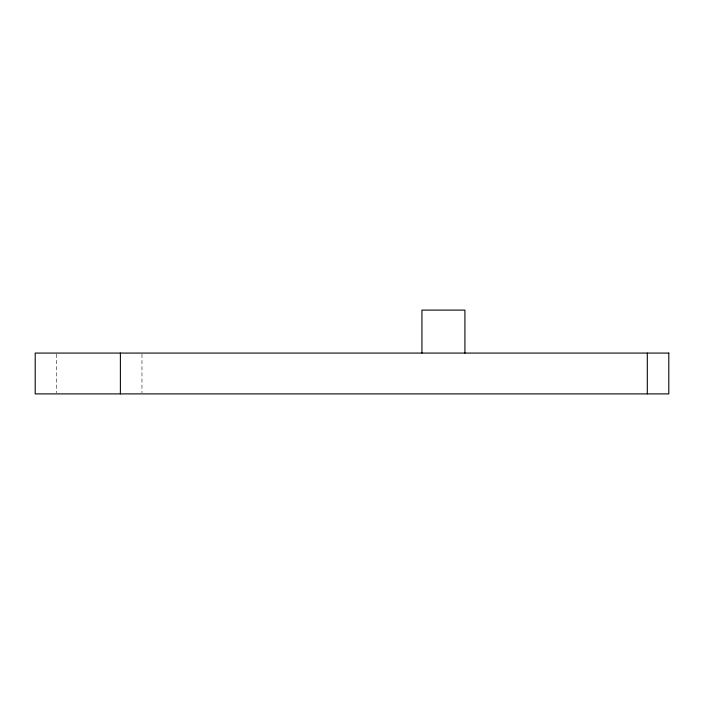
<?xml version="1.0" encoding="UTF-8"?>
<svg xmlns="http://www.w3.org/2000/svg" width="704" height="704" viewBox="0 0 704 704"><rect width="100%" height="100%" fill="white"/><g stroke="black" fill="none" stroke-linecap="round" stroke-linejoin="round"><path stroke-width="0.53" stroke-dasharray="3.52 2.64" d="M141.97 354.147L141.97 392.823M56.514 354.147L56.514 392.823"/><path stroke-width="1.06" d="M647.31 353.074L647.31 393.897M464.922 353.074L464.922 310.103L421.942 310.103L421.942 353.074M120.384 353.074L120.384 393.897M668.8 353.074L35.2 353.074L35.2 393.897L668.8 393.897L668.8 353.074"/></g></svg>
